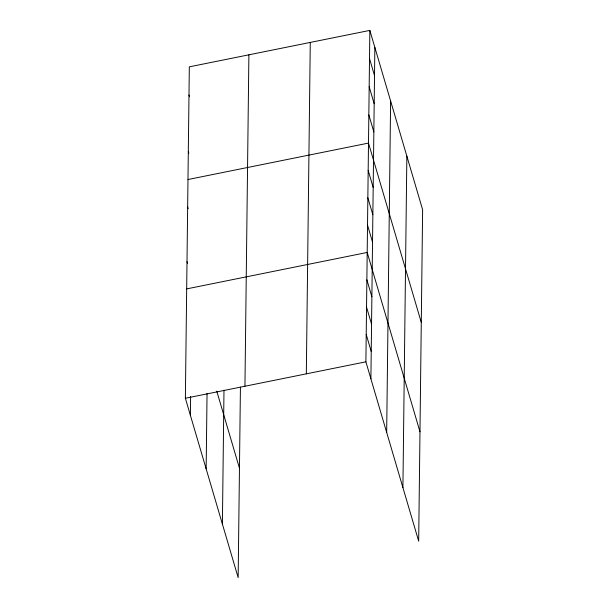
<?xml version="1.0" encoding="UTF-8"?>
<svg xmlns="http://www.w3.org/2000/svg" width="608" height="608" viewBox="0 0 608 608"><rect width="100%" height="100%" fill="white"/><g stroke="black" fill="none" stroke-linecap="round" stroke-linejoin="round"><path stroke-width="0.91" d="M240.426 387.152L238.154 577.6L185.372 398.263L189.324 66.842L369.846 30.4L422.628 209.737L418.676 541.158L365.894 361.821L369.846 30.4M190.38 415.279L190.608 396.424M206.15 468.844L207.047 393.414M222.391 524.035L223.987 390.154M244.948 386.232L248.892 54.819M306.326 373.844L310.27 42.423M370.903 378.837L374.855 47.416M386.673 432.402L390.617 100.981M402.914 487.593L406.858 156.172M187.978 179.527L368.501 143.085L421.283 322.422M186.679 288.891L367.202 252.449L419.984 431.786M185.372 398.263L365.894 361.821M369.512 58.573L374.52 75.59M369.17 86.739L374.178 103.755M368.836 114.912L373.844 131.928M368.174 170.422L373.183 187.439M367.848 197.767L372.856 214.784M367.528 225.104L372.537 242.121M366.875 279.794L371.883 296.81M366.548 307.131L371.556 324.148M366.221 334.476L371.23 351.492M188.982 95.015L189.514 96.801M188.313 151.354L188.845 153.148M187.652 206.864L188.184 208.658M186.998 261.554L187.53 263.34M216.767 391.142L239.461 468.228"/></g></svg>
